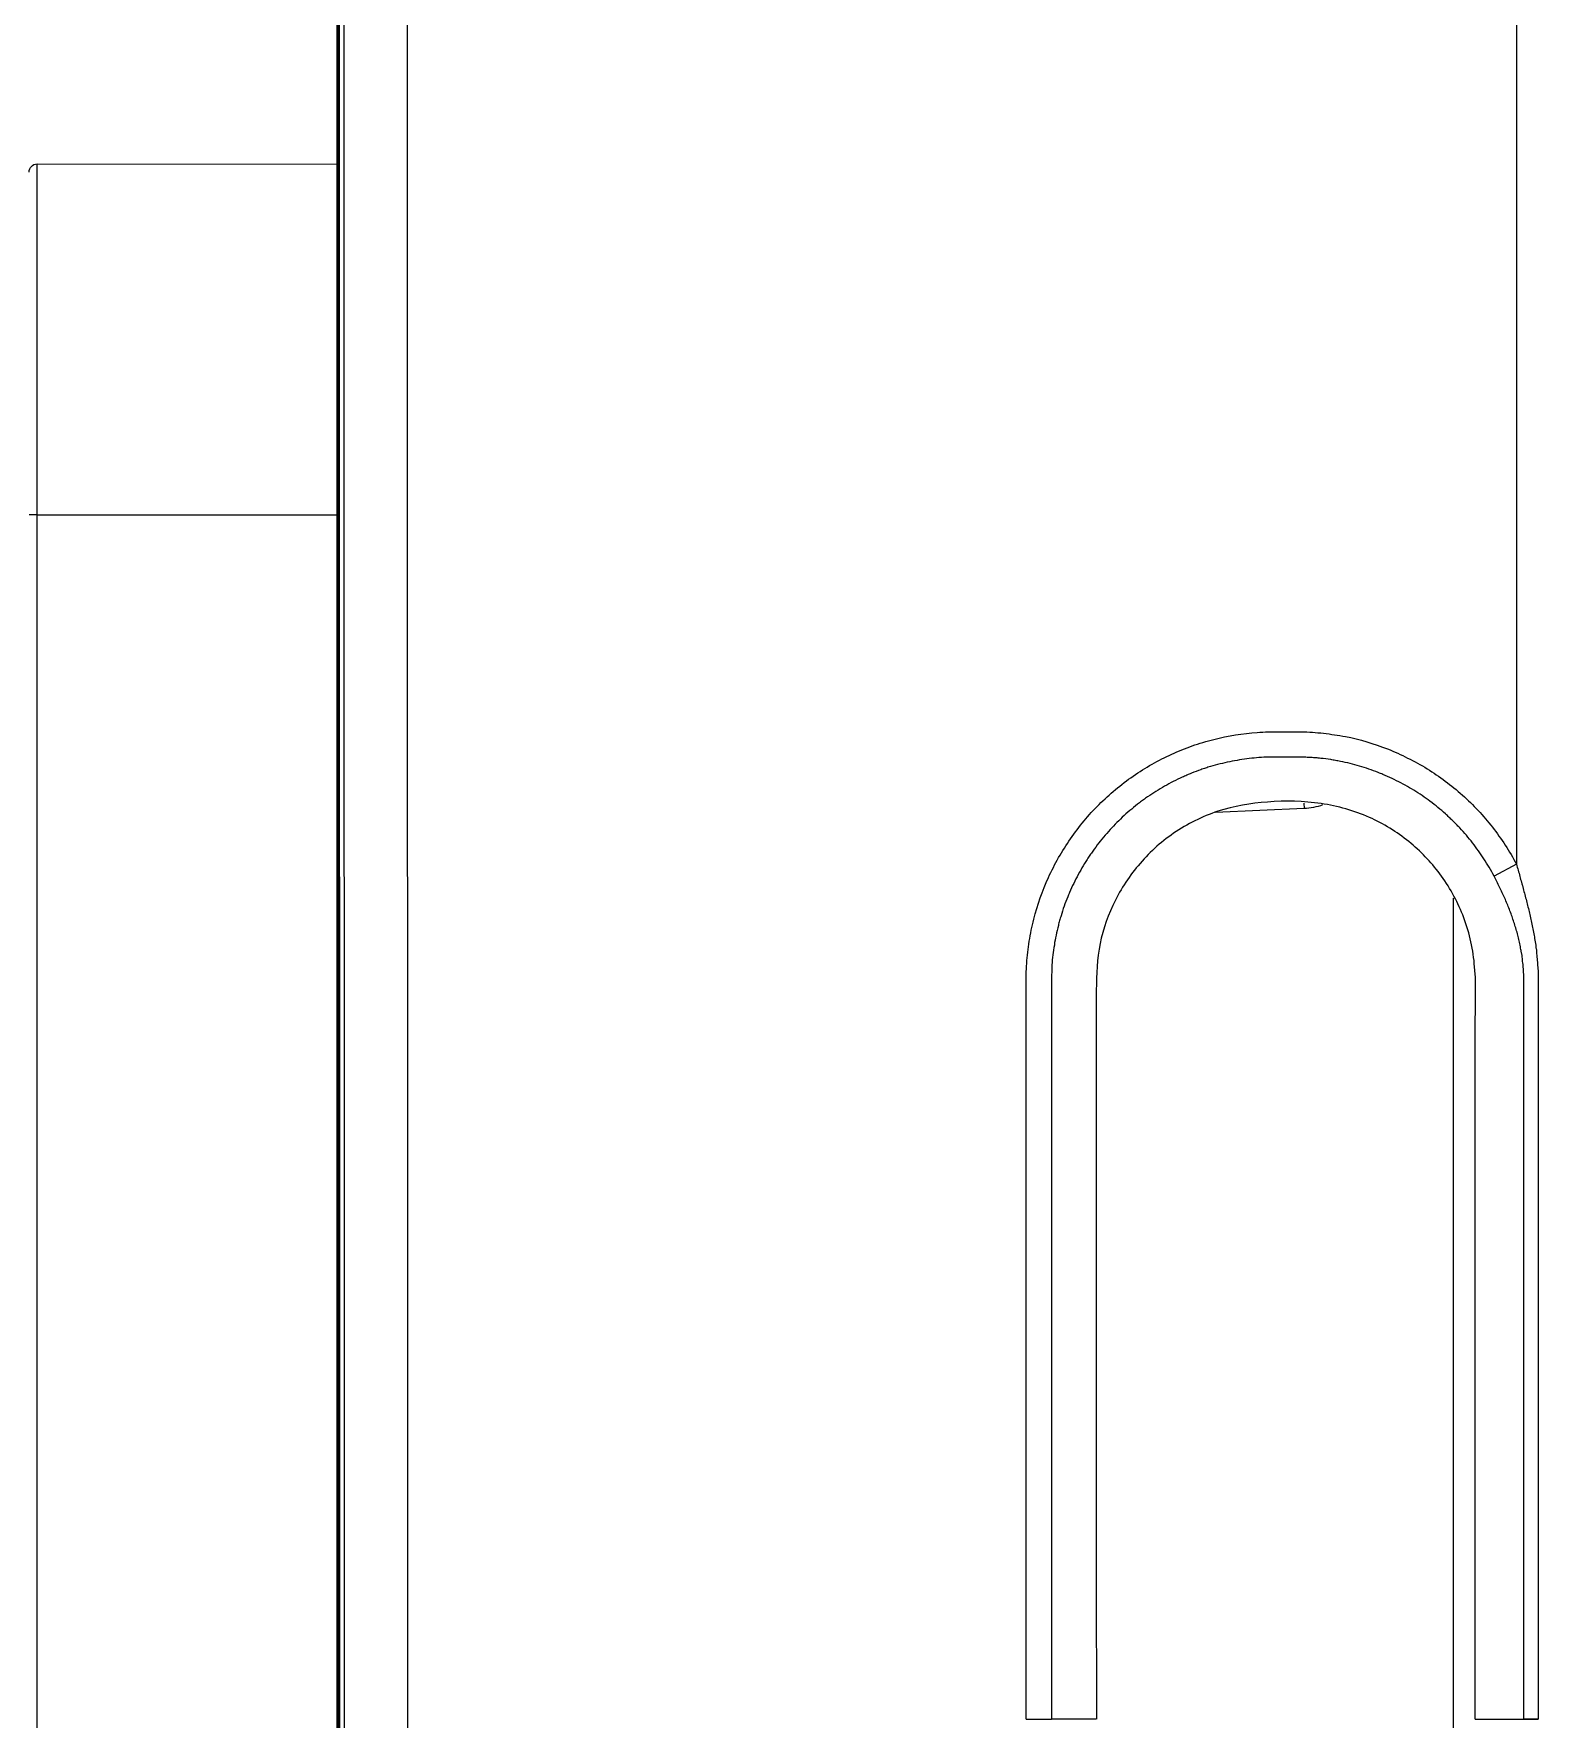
# Model space of a CAD drawing. Header units: millimetres. Extents: x -159872 to 386485, y -250577 to 158966.
# Drawn here: x 370471.3 to 370565.6, y 3096.6 to 3202.2 of the extents above; entities that cross this region are included whole.
import ezdxf

# ---------------------------------------------------------------- set-up
doc = ezdxf.new("R2010")
doc.units = ezdxf.units.MM
doc.layers.add('LDS-equipment-kitchen equipment', color=3, linetype='Continuous', lineweight=13)

# ---------------------------------------------------------------- blocks, each defined once
blk = doc.blocks.new('Group-335')
at = {"layer": 'LDS-equipment-kitchen equipment', "lineweight": 5}
for p, q in [((309816.81, 39406.4), (309816.78, 39701.73)), ((309816.81, 39406.4), (309816.78, 39701.73)), ((309816.78, 39701.7), (309816.81, 39406.43)), ((309816.78, 39701.7), (309816.81, 39406.43)), ((309816.83, 39701.65), (309816.85, 39406.48)), ((309816.83, 39701.65), (309816.85, 39406.48)), ((309816.91, 39701.59), (309816.94, 39406.54)), ((309816.91, 39701.59), (309816.94, 39406.54)), ((309817.21, 39701.34), (309817.23, 39406.79)), ((309817.21, 39701.34), (309817.23, 39406.79)), ((309821.23, 39406.79), (309821.2, 39701.34)), ((309821.23, 39406.79), (309821.2, 39701.34)), ((309890.72, 39693.58), (309890.72, 39607.67)), ((309890.72, 39693.58), (309890.72, 39607.67)), ((309797.97, 39651.56), (309816.78, 39651.57)), ((309797.97, 39651.56), (309816.78, 39651.57)), ((309797.97, 39629.57), (309797.97, 39651.56)), ((309797.97, 39629.57), (309797.97, 39651.56)), ((309797.97, 39629.57), (309797.47, 39629.57)), ((309797.97, 39629.57), (309797.47, 39629.57)), ((309797.97, 39629.57), (309816.79, 39629.57)), ((309797.97, 39629.57), (309816.79, 39629.57)), ((309797.99, 39478.56), (309797.97, 39629.56)), ((309797.99, 39478.56), (309797.97, 39629.56)), ((309877.42, 39611.17), (309871.86, 39610.92)), ((309877.42, 39611.17), (309871.86, 39610.92)), ((309877.4, 39611.51), (309877.42, 39611.17)), ((309877.4, 39611.51), (309877.42, 39611.17)), ((309890.72, 39607.67), (309889.32, 39606.93)), ((309890.72, 39607.67), (309889.32, 39606.93)), ((309886.78, 39502.54), (309886.77, 39605.54)), ((309886.78, 39502.54), (309886.77, 39605.54)), ((309859.99, 39554.07), (309861.57, 39554.07)), ((309859.99, 39554.07), (309859.99, 39554.07)), ((309859.99, 39554.07), (309861.57, 39554.07)), ((309859.99, 39554.07), (309859.99, 39554.07)), ((309861.57, 39554.07), (309861.57, 39554.07)), ((309864.37, 39554.07), (309861.57, 39554.07)), ((309861.57, 39554.07), (309861.57, 39554.07)), ((309864.37, 39554.07), (309861.57, 39554.07)), ((309864.38, 39554.07), (309864.37, 39554.07)), ((309864.38, 39554.07), (309864.37, 39554.07)), ((309888.14, 39554.07), (309888.15, 39554.07)), ((309888.14, 39554.07), (309888.15, 39554.07)), ((309888.15, 39554.07), (309891.19, 39554.07)), ((309888.15, 39554.07), (309891.19, 39554.07)), ((309892.09, 39554.07), (309891.19, 39554.07)), ((309891.19, 39554.07), (309891.19, 39554.07)), ((309891.19, 39554.07), (309892.09, 39554.07)), ((309891.19, 39554.07), (309891.19, 39554.07)), ((309892.09, 39554.07), (309891.19, 39554.07)), ((309891.19, 39554.07), (309891.19, 39554.07)), ((309891.19, 39554.07), (309892.09, 39554.07)), ((309891.19, 39554.07), (309891.19, 39554.07)), ((309892.09, 39554.07), (309892.09, 39554.07)), ((309892.09, 39554.07), (309892.09, 39554.07)), ((309892.09, 39554.07), (309892.09, 39554.07)), ((309892.09, 39554.07), (309892.09, 39554.07))]:
    blk.add_line(p, q, dxfattribs=at)
at = {"layer": 'LDS-equipment-kitchen equipment', "lineweight": 5, "transparency": 33554687}
for points in [[(309797.47, 39651.06), (309797.47, 39651.34), (309797.69, 39651.57), (309797.97, 39651.57)], [(309797.47, 39651.06), (309797.47, 39651.34), (309797.69, 39651.57), (309797.97, 39651.57)], [(309870.4, 39615.09), (309870.84, 39615.25), (309871.29, 39615.39), (309871.75, 39615.5)], [(309870.4, 39615.09), (309870.84, 39615.25), (309871.29, 39615.39), (309871.75, 39615.5)], [(309871.75, 39615.5), (309872.65, 39615.73), (309873.56, 39615.87), (309874.47, 39615.94)], [(309871.75, 39615.5), (309872.65, 39615.73), (309873.56, 39615.87), (309874.47, 39615.94)], [(309874.47, 39615.94), (309874.7, 39615.95), (309874.93, 39615.96), (309875.16, 39615.97)], [(309874.47, 39615.94), (309874.7, 39615.95), (309874.93, 39615.96), (309875.16, 39615.97)], [(309875.16, 39615.97), (309875.39, 39615.98), (309875.62, 39615.98), (309875.85, 39615.98)], [(309875.16, 39615.97), (309875.39, 39615.98), (309875.62, 39615.98), (309875.85, 39615.98)], [(309875.85, 39615.98), (309875.85, 39615.98), (309876.54, 39615.98), (309876.54, 39615.98)], [(309875.85, 39615.98), (309875.85, 39615.98), (309876.54, 39615.98), (309876.54, 39615.98)], [(309876.54, 39615.98), (309876.78, 39615.98), (309877, 39615.98), (309877.24, 39615.98)], [(309876.54, 39615.98), (309876.78, 39615.98), (309877, 39615.98), (309877.24, 39615.98)], [(309877.24, 39615.98), (309877.7, 39615.96), (309878.16, 39615.94), (309878.62, 39615.88)], [(309877.24, 39615.98), (309877.7, 39615.96), (309878.16, 39615.94), (309878.62, 39615.88)], [(309878.62, 39615.88), (309879.09, 39615.83), (309879.54, 39615.76), (309880, 39615.68)], [(309878.62, 39615.88), (309879.09, 39615.83), (309879.54, 39615.76), (309880, 39615.68)], [(309880, 39615.68), (309880.9, 39615.5), (309881.78, 39615.23), (309882.64, 39614.9)], [(309880, 39615.68), (309880.9, 39615.5), (309881.78, 39615.23), (309882.64, 39614.9)], [(309866.69, 39613.2), (309867.46, 39613.73), (309868.27, 39614.19), (309869.11, 39614.57)], [(309866.69, 39613.2), (309867.46, 39613.73), (309868.27, 39614.19), (309869.11, 39614.57)], [(309869.11, 39614.57), (309869.53, 39614.76), (309869.96, 39614.94), (309870.4, 39615.09)], [(309869.11, 39614.57), (309869.53, 39614.76), (309869.96, 39614.94), (309870.4, 39615.09)], [(309873.96, 39614.3), (309873.77, 39614.27), (309873.56, 39614.25), (309873.36, 39614.21)], [(309873.96, 39614.3), (309873.77, 39614.27), (309873.56, 39614.25), (309873.36, 39614.21)], [(309874.58, 39614.36), (309874.38, 39614.34), (309874.18, 39614.32), (309873.96, 39614.3)], [(309874.58, 39614.36), (309874.38, 39614.34), (309874.18, 39614.32), (309873.96, 39614.3)], [(309875.21, 39614.39), (309874.99, 39614.38), (309874.79, 39614.37), (309874.58, 39614.36)], [(309875.21, 39614.39), (309874.99, 39614.38), (309874.79, 39614.37), (309874.58, 39614.36)], [(309875.23, 39614.39), (309875.23, 39614.39), (309875.21, 39614.39), (309875.21, 39614.39)], [(309875.23, 39614.39), (309875.23, 39614.39), (309875.21, 39614.39), (309875.21, 39614.39)], [(309875.25, 39614.39), (309875.25, 39614.39), (309875.23, 39614.39), (309875.23, 39614.39)], [(309875.25, 39614.39), (309875.25, 39614.39), (309875.23, 39614.39), (309875.23, 39614.39)], [(309875.28, 39614.39), (309875.28, 39614.39), (309875.25, 39614.39), (309875.25, 39614.39)], [(309875.28, 39614.39), (309875.28, 39614.39), (309875.25, 39614.39), (309875.25, 39614.39)], [(309875.36, 39614.39), (309875.33, 39614.39), (309875.31, 39614.39), (309875.28, 39614.39)], [(309875.36, 39614.39), (309875.33, 39614.39), (309875.31, 39614.39), (309875.28, 39614.39)], [(309875.52, 39614.39), (309875.52, 39614.39), (309875.36, 39614.39), (309875.36, 39614.39)], [(309875.52, 39614.39), (309875.52, 39614.39), (309875.36, 39614.39), (309875.36, 39614.39)], [(309875.56, 39614.39), (309875.56, 39614.39), (309875.52, 39614.39), (309875.52, 39614.39)], [(309875.56, 39614.39), (309875.56, 39614.39), (309875.52, 39614.39), (309875.52, 39614.39)], [(309875.58, 39614.39), (309875.58, 39614.39), (309875.56, 39614.39), (309875.56, 39614.39)], [(309875.58, 39614.39), (309875.58, 39614.39), (309875.56, 39614.39), (309875.56, 39614.39)], [(309875.59, 39614.39), (309875.59, 39614.39), (309875.58, 39614.39), (309875.58, 39614.39)], [(309875.59, 39614.39), (309875.59, 39614.39), (309875.58, 39614.39), (309875.58, 39614.39)], [(309875.68, 39614.39), (309875.68, 39614.39), (309875.59, 39614.39), (309875.59, 39614.39)], [(309875.68, 39614.39), (309875.68, 39614.39), (309875.59, 39614.39), (309875.59, 39614.39)], [(309875.86, 39614.39), (309875.86, 39614.39), (309875.68, 39614.39), (309875.68, 39614.39)], [(309875.86, 39614.39), (309875.86, 39614.39), (309875.68, 39614.39), (309875.68, 39614.39)], [(309876.55, 39614.39), (309876.55, 39614.39), (309875.86, 39614.39), (309875.86, 39614.39)], [(309876.55, 39614.39), (309876.55, 39614.39), (309875.86, 39614.39), (309875.86, 39614.39)], [(309876.9, 39614.39), (309876.9, 39614.39), (309876.55, 39614.39), (309876.55, 39614.39)], [(309876.9, 39614.39), (309876.9, 39614.39), (309876.55, 39614.39), (309876.55, 39614.39)], [(309876.91, 39614.39), (309876.91, 39614.39), (309876.9, 39614.39), (309876.9, 39614.39)], [(309876.91, 39614.39), (309876.91, 39614.39), (309876.9, 39614.39), (309876.9, 39614.39)], [(309876.92, 39614.39), (309876.92, 39614.39), (309876.91, 39614.39), (309876.91, 39614.39)], [(309876.92, 39614.39), (309876.92, 39614.39), (309876.91, 39614.39), (309876.91, 39614.39)], [(309876.98, 39614.39), (309876.98, 39614.39), (309876.93, 39614.39), (309876.93, 39614.39)], [(309876.98, 39614.39), (309876.98, 39614.39), (309876.93, 39614.39), (309876.93, 39614.39)], [(309877.05, 39614.39), (309877.05, 39614.39), (309876.98, 39614.39), (309876.98, 39614.39)], [(309877.05, 39614.39), (309877.05, 39614.39), (309876.98, 39614.39), (309876.98, 39614.39)], [(309877.21, 39614.39), (309877.16, 39614.39), (309877.1, 39614.39), (309877.05, 39614.39)], [(309877.21, 39614.39), (309877.16, 39614.39), (309877.1, 39614.39), (309877.05, 39614.39)], [(309877.25, 39614.39), (309877.25, 39614.39), (309877.21, 39614.39), (309877.21, 39614.39)], [(309877.25, 39614.39), (309877.25, 39614.39), (309877.21, 39614.39), (309877.21, 39614.39)], [(309877.27, 39614.39), (309877.27, 39614.39), (309877.25, 39614.39), (309877.25, 39614.39)], [(309877.27, 39614.39), (309877.27, 39614.39), (309877.25, 39614.39), (309877.25, 39614.39)], [(309877.28, 39614.39), (309877.28, 39614.39), (309877.27, 39614.39), (309877.27, 39614.39)], [(309877.28, 39614.39), (309877.28, 39614.39), (309877.27, 39614.39), (309877.27, 39614.39)], [(309877.29, 39614.39), (309877.29, 39614.39), (309877.28, 39614.39), (309877.28, 39614.39)], [(309877.29, 39614.39), (309877.29, 39614.39), (309877.28, 39614.39), (309877.28, 39614.39)], [(309877.83, 39614.36), (309877.73, 39614.37), (309877.63, 39614.37), (309877.52, 39614.38)], [(309877.83, 39614.36), (309877.73, 39614.37), (309877.63, 39614.37), (309877.52, 39614.38)], [(309877.99, 39614.35), (309877.93, 39614.36), (309877.89, 39614.36), (309877.83, 39614.36)], [(309877.99, 39614.35), (309877.93, 39614.36), (309877.89, 39614.36), (309877.83, 39614.36)], [(309878.14, 39614.34), (309878.09, 39614.35), (309878.04, 39614.35), (309877.99, 39614.35)], [(309878.14, 39614.34), (309878.09, 39614.35), (309878.04, 39614.35), (309877.99, 39614.35)], [(309878.46, 39614.31), (309878.36, 39614.32), (309878.24, 39614.33), (309878.14, 39614.34)], [(309878.46, 39614.31), (309878.36, 39614.32), (309878.24, 39614.33), (309878.14, 39614.34)], [(309879.08, 39614.23), (309878.87, 39614.26), (309878.66, 39614.29), (309878.46, 39614.31)], [(309879.08, 39614.23), (309878.87, 39614.26), (309878.66, 39614.29), (309878.46, 39614.31)], [(309882.64, 39614.9), (309883.07, 39614.73), (309883.5, 39614.54), (309883.9, 39614.33)], [(309882.64, 39614.9), (309883.07, 39614.73), (309883.5, 39614.54), (309883.9, 39614.33)], [(309883.9, 39614.33), (309884.32, 39614.12), (309884.73, 39613.9), (309885.12, 39613.66)], [(309883.9, 39614.33), (309884.32, 39614.12), (309884.73, 39613.9), (309885.12, 39613.66)], [(309870.06, 39613.25), (309869.96, 39613.22), (309869.86, 39613.17), (309869.77, 39613.13)], [(309870.06, 39613.25), (309869.96, 39613.22), (309869.86, 39613.17), (309869.77, 39613.13)], [(309870.2, 39613.32), (309870.15, 39613.3), (309870.11, 39613.28), (309870.06, 39613.25)], [(309870.2, 39613.32), (309870.15, 39613.3), (309870.11, 39613.28), (309870.06, 39613.25)], [(309870.35, 39613.38), (309870.29, 39613.36), (309870.25, 39613.34), (309870.2, 39613.32)], [(309870.35, 39613.38), (309870.29, 39613.36), (309870.25, 39613.34), (309870.2, 39613.32)], [(309870.93, 39613.6), (309870.73, 39613.53), (309870.54, 39613.46), (309870.35, 39613.38)], [(309870.93, 39613.6), (309870.73, 39613.53), (309870.54, 39613.46), (309870.35, 39613.38)], [(309871.23, 39613.7), (309871.13, 39613.67), (309871.03, 39613.63), (309870.93, 39613.6)], [(309871.23, 39613.7), (309871.13, 39613.67), (309871.03, 39613.63), (309870.93, 39613.6)], [(309871.38, 39613.75), (309871.33, 39613.73), (309871.28, 39613.71), (309871.23, 39613.7)], [(309871.38, 39613.75), (309871.33, 39613.73), (309871.28, 39613.71), (309871.23, 39613.7)], [(309871.53, 39613.79), (309871.48, 39613.78), (309871.43, 39613.76), (309871.38, 39613.75)], [(309871.53, 39613.79), (309871.48, 39613.78), (309871.43, 39613.76), (309871.38, 39613.75)], [(309872.14, 39613.96), (309871.93, 39613.91), (309871.74, 39613.85), (309871.53, 39613.79)], [(309872.14, 39613.96), (309871.93, 39613.91), (309871.74, 39613.85), (309871.53, 39613.79)], [(309872.75, 39614.1), (309872.54, 39614.06), (309872.34, 39614.01), (309872.14, 39613.96)], [(309872.75, 39614.1), (309872.54, 39614.06), (309872.34, 39614.01), (309872.14, 39613.96)], [(309873.36, 39614.21), (309873.15, 39614.18), (309872.94, 39614.14), (309872.75, 39614.1)], [(309873.36, 39614.21), (309873.15, 39614.18), (309872.94, 39614.14), (309872.75, 39614.1)], [(309879.38, 39614.18), (309879.27, 39614.19), (309879.18, 39614.21), (309879.08, 39614.23)], [(309879.38, 39614.18), (309879.27, 39614.19), (309879.18, 39614.21), (309879.08, 39614.23)], [(309879.69, 39614.12), (309879.58, 39614.14), (309879.48, 39614.16), (309879.38, 39614.18)], [(309879.69, 39614.12), (309879.58, 39614.14), (309879.48, 39614.16), (309879.38, 39614.18)], [(309880.88, 39613.82), (309880.49, 39613.94), (309880.09, 39614.04), (309879.69, 39614.12)], [(309880.88, 39613.82), (309880.49, 39613.94), (309880.09, 39614.04), (309879.69, 39614.12)], [(309881.47, 39613.64), (309881.28, 39613.7), (309881.08, 39613.76), (309880.88, 39613.82)], [(309881.47, 39613.64), (309881.28, 39613.7), (309881.08, 39613.76), (309880.88, 39613.82)], [(309882.05, 39613.42), (309881.87, 39613.5), (309881.67, 39613.57), (309881.47, 39613.64)], [(309882.05, 39613.42), (309881.87, 39613.5), (309881.67, 39613.57), (309881.47, 39613.64)], [(309882.34, 39613.3), (309882.25, 39613.34), (309882.16, 39613.38), (309882.05, 39613.42)], [(309882.34, 39613.3), (309882.25, 39613.34), (309882.16, 39613.38), (309882.05, 39613.42)], [(309882.49, 39613.24), (309882.49, 39613.24), (309882.34, 39613.3), (309882.34, 39613.3)], [(309882.49, 39613.24), (309882.49, 39613.24), (309882.34, 39613.3), (309882.34, 39613.3)], [(309882.63, 39613.18), (309882.63, 39613.18), (309882.49, 39613.24), (309882.49, 39613.24)], [(309882.63, 39613.18), (309882.63, 39613.18), (309882.49, 39613.24), (309882.49, 39613.24)], [(309885.12, 39613.66), (309885.9, 39613.17), (309886.64, 39612.63), (309887.33, 39612.01)], [(309885.12, 39613.66), (309885.9, 39613.17), (309886.64, 39612.63), (309887.33, 39612.01)], [(309864.55, 39611.41), (309864.88, 39611.74), (309865.22, 39612.05), (309865.58, 39612.35)], [(309864.55, 39611.41), (309864.88, 39611.74), (309865.22, 39612.05), (309865.58, 39612.35)], [(309865.58, 39612.35), (309865.93, 39612.65), (309866.31, 39612.93), (309866.69, 39613.2)], [(309865.58, 39612.35), (309865.93, 39612.65), (309866.31, 39612.93), (309866.69, 39613.2)], [(309868.12, 39612.24), (309867.94, 39612.13), (309867.77, 39612.02), (309867.6, 39611.9)], [(309868.12, 39612.24), (309867.94, 39612.13), (309867.77, 39612.02), (309867.6, 39611.9)], [(309868.66, 39612.56), (309868.48, 39612.46), (309868.3, 39612.35), (309868.12, 39612.24)], [(309868.66, 39612.56), (309868.48, 39612.46), (309868.3, 39612.35), (309868.12, 39612.24)], [(309869.77, 39613.13), (309869.39, 39612.96), (309869.02, 39612.77), (309868.66, 39612.56)], [(309869.77, 39613.13), (309869.39, 39612.96), (309869.02, 39612.77), (309868.66, 39612.56)], [(309883.2, 39612.91), (309883.02, 39613), (309882.82, 39613.09), (309882.63, 39613.18)], [(309883.2, 39612.91), (309883.02, 39613), (309882.82, 39613.09), (309882.63, 39613.18)], [(309884.28, 39612.31), (309883.93, 39612.53), (309883.57, 39612.73), (309883.2, 39612.91)], [(309884.28, 39612.31), (309883.93, 39612.53), (309883.57, 39612.73), (309883.2, 39612.91)], [(309885.3, 39611.62), (309884.98, 39611.86), (309884.64, 39612.09), (309884.28, 39612.31)], [(309885.3, 39611.62), (309884.98, 39611.86), (309884.64, 39612.09), (309884.28, 39612.31)], [(309862.76, 39609.27), (309863.3, 39610.04), (309863.89, 39610.76), (309864.55, 39611.41)], [(309862.76, 39609.27), (309863.3, 39610.04), (309863.89, 39610.76), (309864.55, 39611.41)], [(309866.6, 39611.13), (309866.27, 39610.87), (309865.97, 39610.58), (309865.67, 39610.29)], [(309866.6, 39611.13), (309866.27, 39610.87), (309865.97, 39610.58), (309865.67, 39610.29)], [(309867.09, 39611.53), (309866.92, 39611.4), (309866.76, 39611.26), (309866.6, 39611.13)], [(309867.09, 39611.53), (309866.92, 39611.4), (309866.76, 39611.26), (309866.6, 39611.13)], [(309867.21, 39611.62), (309867.17, 39611.59), (309867.13, 39611.56), (309867.09, 39611.53)], [(309867.21, 39611.62), (309867.17, 39611.59), (309867.13, 39611.56), (309867.09, 39611.53)], [(309867.34, 39611.71), (309867.3, 39611.68), (309867.25, 39611.65), (309867.21, 39611.62)], [(309867.34, 39611.71), (309867.3, 39611.68), (309867.25, 39611.65), (309867.21, 39611.62)], [(309867.6, 39611.9), (309867.51, 39611.84), (309867.43, 39611.78), (309867.34, 39611.71)], [(309867.6, 39611.9), (309867.51, 39611.84), (309867.43, 39611.78), (309867.34, 39611.71)], [(309875.12, 39611.57), (309874.06, 39611.49), (309873.01, 39611.33), (309872, 39610.99)], [(309875.12, 39611.57), (309874.06, 39611.49), (309873.01, 39611.33), (309872, 39610.99)], [(309878.48, 39611.47), (309877.36, 39611.64), (309876.24, 39611.66), (309875.12, 39611.57)], [(309878.48, 39611.47), (309877.36, 39611.64), (309876.24, 39611.66), (309875.12, 39611.57)], [(309878.57, 39611.39), (309878.2, 39611.26), (309877.81, 39611.18), (309877.42, 39611.17)], [(309878.57, 39611.39), (309878.2, 39611.26), (309877.81, 39611.18), (309877.42, 39611.17)], [(309881.5, 39610.61), (309880.54, 39611.03), (309879.52, 39611.32), (309878.48, 39611.47)], [(309881.5, 39610.61), (309880.54, 39611.03), (309879.52, 39611.32), (309878.48, 39611.47)], [(309885.8, 39611.23), (309885.64, 39611.36), (309885.47, 39611.49), (309885.3, 39611.62)], [(309885.8, 39611.23), (309885.64, 39611.36), (309885.47, 39611.49), (309885.3, 39611.62)], [(309886.27, 39610.83), (309886.12, 39610.97), (309885.96, 39611.1), (309885.8, 39611.23)], [(309886.27, 39610.83), (309886.12, 39610.97), (309885.96, 39611.1), (309885.8, 39611.23)], [(309887.33, 39612.01), (309887.68, 39611.7), (309888, 39611.38), (309888.32, 39611.04)], [(309887.33, 39612.01), (309887.68, 39611.7), (309888, 39611.38), (309888.32, 39611.04)], [(309865.67, 39610.29), (309865.38, 39610), (309865.1, 39609.69), (309864.84, 39609.37)], [(309865.67, 39610.29), (309865.38, 39610), (309865.1, 39609.69), (309864.84, 39609.37)], [(309872, 39610.99), (309871.01, 39610.67), (309870.08, 39610.2), (309869.23, 39609.61)], [(309872, 39610.99), (309871.01, 39610.67), (309870.08, 39610.2), (309869.23, 39609.61)], [(309883.98, 39609.09), (309883.22, 39609.7), (309882.39, 39610.21), (309881.5, 39610.61)], [(309883.98, 39609.09), (309883.22, 39609.7), (309882.39, 39610.21), (309881.5, 39610.61)], [(309886.39, 39610.72), (309886.35, 39610.75), (309886.31, 39610.79), (309886.27, 39610.83)], [(309886.39, 39610.72), (309886.35, 39610.75), (309886.31, 39610.79), (309886.27, 39610.83)], [(309886.5, 39610.61), (309886.46, 39610.65), (309886.43, 39610.68), (309886.39, 39610.72)], [(309886.5, 39610.61), (309886.46, 39610.65), (309886.43, 39610.68), (309886.39, 39610.72)], [(309886.73, 39610.4), (309886.65, 39610.47), (309886.58, 39610.54), (309886.5, 39610.61)], [(309886.73, 39610.4), (309886.65, 39610.47), (309886.58, 39610.54), (309886.5, 39610.61)], [(309886.95, 39610.18), (309886.88, 39610.25), (309886.8, 39610.32), (309886.73, 39610.4)], [(309886.95, 39610.18), (309886.88, 39610.25), (309886.8, 39610.32), (309886.73, 39610.4)], [(309887.17, 39609.95), (309887.09, 39610.03), (309887.02, 39610.11), (309886.95, 39610.18)], [(309887.17, 39609.95), (309887.09, 39610.03), (309887.02, 39610.11), (309886.95, 39610.18)], [(309888.32, 39611.04), (309888.64, 39610.7), (309888.93, 39610.35), (309889.21, 39609.99)], [(309888.32, 39611.04), (309888.64, 39610.7), (309888.93, 39610.35), (309889.21, 39609.99)], [(309862.02, 39608.09), (309862.25, 39608.49), (309862.5, 39608.89), (309862.76, 39609.27)], [(309862.02, 39608.09), (309862.25, 39608.49), (309862.5, 39608.89), (309862.76, 39609.27)], [(309864.84, 39609.37), (309864.7, 39609.21), (309864.56, 39609.05), (309864.44, 39608.88)], [(309864.84, 39609.37), (309864.7, 39609.21), (309864.56, 39609.05), (309864.44, 39608.88)], [(309869.23, 39609.61), (309868.39, 39609.04), (309867.64, 39608.35), (309867, 39607.58)], [(309869.23, 39609.61), (309868.39, 39609.04), (309867.64, 39608.35), (309867, 39607.58)], [(309885.91, 39607.08), (309885.35, 39607.83), (309884.7, 39608.5), (309883.98, 39609.09)], [(309885.91, 39607.08), (309885.35, 39607.83), (309884.7, 39608.5), (309883.98, 39609.09)], [(309887.97, 39609.01), (309887.72, 39609.34), (309887.45, 39609.65), (309887.17, 39609.95)], [(309887.97, 39609.01), (309887.72, 39609.34), (309887.45, 39609.65), (309887.17, 39609.95)], [(309888.68, 39608.01), (309888.46, 39608.35), (309888.22, 39608.69), (309887.97, 39609.01)], [(309888.68, 39608.01), (309888.46, 39608.35), (309888.22, 39608.69), (309887.97, 39609.01)], [(309889.21, 39609.99), (309889.78, 39609.27), (309890.29, 39608.49), (309890.72, 39607.67)], [(309889.21, 39609.99), (309889.78, 39609.27), (309890.29, 39608.49), (309890.72, 39607.67)], [(309861.38, 39606.85), (309861.58, 39607.27), (309861.79, 39607.68), (309862.02, 39608.09)], [(309861.38, 39606.85), (309861.58, 39607.27), (309861.79, 39607.68), (309862.02, 39608.09)], [(309863.89, 39608.11), (309863.83, 39608.02), (309863.78, 39607.93), (309863.72, 39607.85)], [(309863.89, 39608.11), (309863.83, 39608.02), (309863.78, 39607.93), (309863.72, 39607.85)], [(309863.98, 39608.24), (309863.95, 39608.19), (309863.93, 39608.15), (309863.89, 39608.11)], [(309863.98, 39608.24), (309863.95, 39608.19), (309863.93, 39608.15), (309863.89, 39608.11)], [(309864.07, 39608.37), (309864.04, 39608.33), (309864.01, 39608.28), (309863.98, 39608.24)], [(309864.07, 39608.37), (309864.04, 39608.33), (309864.01, 39608.28), (309863.98, 39608.24)], [(309864.44, 39608.88), (309864.32, 39608.71), (309864.19, 39608.54), (309864.07, 39608.37)], [(309864.44, 39608.88), (309864.32, 39608.71), (309864.19, 39608.54), (309864.07, 39608.37)], [(309889.01, 39607.48), (309888.91, 39607.66), (309888.8, 39607.83), (309888.68, 39608.01)], [(309889.01, 39607.48), (309888.91, 39607.66), (309888.8, 39607.83), (309888.68, 39608.01)], [(309863.4, 39607.31), (309863.19, 39606.94), (309863, 39606.57), (309862.83, 39606.19)], [(309863.4, 39607.31), (309863.19, 39606.94), (309863, 39606.57), (309862.83, 39606.19)], [(309863.72, 39607.85), (309863.61, 39607.67), (309863.51, 39607.49), (309863.4, 39607.31)], [(309863.72, 39607.85), (309863.61, 39607.67), (309863.51, 39607.49), (309863.4, 39607.31)], [(309867, 39607.58), (309866.36, 39606.83), (309865.84, 39605.99), (309865.42, 39605.09)], [(309867, 39607.58), (309866.36, 39606.83), (309865.84, 39605.99), (309865.42, 39605.09)], [(309887.35, 39604.5), (309886.99, 39605.42), (309886.5, 39606.29), (309885.91, 39607.08)], [(309887.35, 39604.5), (309886.99, 39605.42), (309886.5, 39606.29), (309885.91, 39607.08)], [(309889.32, 39606.93), (309889.22, 39607.11), (309889.12, 39607.3), (309889.01, 39607.48)], [(309889.32, 39606.93), (309889.22, 39607.11), (309889.12, 39607.3), (309889.01, 39607.48)], [(309889.66, 39606.24), (309889.55, 39606.47), (309889.44, 39606.7), (309889.32, 39606.93)], [(309889.66, 39606.24), (309889.55, 39606.47), (309889.44, 39606.7), (309889.32, 39606.93)], [(309890.72, 39607.67), (309890.79, 39607.42), (309890.86, 39607.17), (309890.94, 39606.91)], [(309890.72, 39607.67), (309890.79, 39607.42), (309890.86, 39607.17), (309890.94, 39606.91)], [(309890.94, 39606.91), (309890.96, 39606.79), (309891, 39606.66), (309891.04, 39606.53)], [(309890.94, 39606.91), (309890.96, 39606.79), (309891, 39606.66), (309891.04, 39606.53)], [(309860.46, 39604.22), (309860.69, 39605.13), (309861, 39606.01), (309861.38, 39606.85)], [(309860.46, 39604.22), (309860.69, 39605.13), (309861, 39606.01), (309861.38, 39606.85)], [(309862.7, 39605.91), (309862.68, 39605.86), (309862.66, 39605.81), (309862.64, 39605.76)], [(309862.7, 39605.91), (309862.68, 39605.86), (309862.66, 39605.81), (309862.64, 39605.76)], [(309862.83, 39606.19), (309862.83, 39606.19), (309862.7, 39605.91), (309862.7, 39605.91)], [(309862.83, 39606.19), (309862.83, 39606.19), (309862.7, 39605.91), (309862.7, 39605.91)], [(309889.83, 39605.89), (309889.78, 39606.01), (309889.72, 39606.13), (309889.66, 39606.24)], [(309889.83, 39605.89), (309889.78, 39606.01), (309889.72, 39606.13), (309889.66, 39606.24)], [(309889.91, 39605.72), (309889.89, 39605.78), (309889.86, 39605.83), (309889.83, 39605.89)], [(309889.91, 39605.72), (309889.89, 39605.78), (309889.86, 39605.83), (309889.83, 39605.89)], [(309891.04, 39606.53), (309891.06, 39606.47), (309891.08, 39606.4), (309891.09, 39606.34)], [(309891.04, 39606.53), (309891.06, 39606.47), (309891.08, 39606.4), (309891.09, 39606.34)], [(309891.09, 39606.34), (309891.09, 39606.34), (309891.14, 39606.15), (309891.14, 39606.15)], [(309891.09, 39606.34), (309891.09, 39606.34), (309891.14, 39606.15), (309891.14, 39606.15)], [(309891.14, 39606.15), (309891.18, 39606.02), (309891.21, 39605.9), (309891.24, 39605.77)], [(309891.14, 39606.15), (309891.18, 39606.02), (309891.21, 39605.9), (309891.24, 39605.77)], [(309862.36, 39605.04), (309862.3, 39604.84), (309862.22, 39604.64), (309862.17, 39604.44)], [(309862.36, 39605.04), (309862.3, 39604.84), (309862.22, 39604.64), (309862.17, 39604.44)], [(309862.59, 39605.62), (309862.5, 39605.43), (309862.44, 39605.23), (309862.36, 39605.04)], [(309862.59, 39605.62), (309862.5, 39605.43), (309862.44, 39605.23), (309862.36, 39605.04)], [(309862.64, 39605.76), (309862.63, 39605.72), (309862.61, 39605.67), (309862.59, 39605.62)], [(309862.64, 39605.76), (309862.63, 39605.72), (309862.61, 39605.67), (309862.59, 39605.62)], [(309865.42, 39605.09), (309865, 39604.22), (309864.7, 39603.29), (309864.55, 39602.34)], [(309865.42, 39605.09), (309865, 39604.22), (309864.7, 39603.29), (309864.55, 39602.34)], [(309889.99, 39605.54), (309889.96, 39605.6), (309889.93, 39605.66), (309889.91, 39605.72)], [(309889.99, 39605.54), (309889.96, 39605.6), (309889.93, 39605.66), (309889.91, 39605.72)], [(309890.13, 39605.19), (309890.08, 39605.31), (309890.04, 39605.43), (309889.99, 39605.54)], [(309890.13, 39605.19), (309890.08, 39605.31), (309890.04, 39605.43), (309889.99, 39605.54)], [(309890.28, 39604.84), (309890.23, 39604.96), (309890.19, 39605.08), (309890.13, 39605.19)], [(309890.28, 39604.84), (309890.23, 39604.96), (309890.19, 39605.08), (309890.13, 39605.19)], [(309890.53, 39604.13), (309890.46, 39604.37), (309890.37, 39604.6), (309890.28, 39604.84)], [(309890.53, 39604.13), (309890.46, 39604.37), (309890.37, 39604.6), (309890.28, 39604.84)], [(309891.24, 39605.77), (309891.27, 39605.64), (309891.31, 39605.51), (309891.35, 39605.38)], [(309891.24, 39605.77), (309891.27, 39605.64), (309891.31, 39605.51), (309891.35, 39605.38)], [(309891.35, 39605.38), (309891.41, 39605.12), (309891.48, 39604.87), (309891.53, 39604.61)], [(309891.35, 39605.38), (309891.41, 39605.12), (309891.48, 39604.87), (309891.53, 39604.61)], [(309860.18, 39602.84), (309860.25, 39603.31), (309860.35, 39603.77), (309860.46, 39604.22)], [(309860.18, 39602.84), (309860.25, 39603.31), (309860.35, 39603.77), (309860.46, 39604.22)], [(309862, 39603.83), (309861.95, 39603.63), (309861.9, 39603.43), (309861.86, 39603.22)], [(309862, 39603.83), (309861.95, 39603.63), (309861.9, 39603.43), (309861.86, 39603.22)], [(309862.02, 39603.91), (309862.01, 39603.88), (309862.01, 39603.86), (309862, 39603.83)], [(309862.02, 39603.91), (309862.01, 39603.88), (309862.01, 39603.86), (309862, 39603.83)], [(309862.04, 39603.99), (309862.04, 39603.99), (309862.02, 39603.91), (309862.02, 39603.91)], [(309862.04, 39603.99), (309862.04, 39603.99), (309862.02, 39603.91), (309862.02, 39603.91)], [(309862.08, 39604.14), (309862.06, 39604.09), (309862.06, 39604.04), (309862.04, 39603.99)], [(309862.08, 39604.14), (309862.06, 39604.09), (309862.06, 39604.04), (309862.04, 39603.99)], [(309862.17, 39604.44), (309862.14, 39604.34), (309862.1, 39604.24), (309862.08, 39604.14)], [(309862.17, 39604.44), (309862.14, 39604.34), (309862.1, 39604.24), (309862.08, 39604.14)], [(309888.08, 39601.44), (309887.98, 39602.49), (309887.74, 39603.52), (309887.35, 39604.5)], [(309888.08, 39601.44), (309887.98, 39602.49), (309887.74, 39603.52), (309887.35, 39604.5)], [(309890.76, 39603.41), (309890.68, 39603.65), (309890.61, 39603.89), (309890.53, 39604.13)], [(309890.76, 39603.41), (309890.68, 39603.65), (309890.61, 39603.89), (309890.53, 39604.13)], [(309891.53, 39604.61), (309891.6, 39604.35), (309891.66, 39604.08), (309891.71, 39603.82)], [(309891.53, 39604.61), (309891.6, 39604.35), (309891.66, 39604.08), (309891.71, 39603.82)], [(309891.71, 39603.82), (309891.74, 39603.68), (309891.76, 39603.55), (309891.79, 39603.42)], [(309891.71, 39603.82), (309891.74, 39603.68), (309891.76, 39603.55), (309891.79, 39603.42)], [(309860.02, 39601.46), (309860.05, 39601.92), (309860.1, 39602.38), (309860.18, 39602.84)], [(309860.02, 39601.46), (309860.05, 39601.92), (309860.1, 39602.38), (309860.18, 39602.84)], [(309861.86, 39603.22), (309861.81, 39603.02), (309861.77, 39602.81), (309861.75, 39602.6)], [(309861.86, 39603.22), (309861.81, 39603.02), (309861.77, 39602.81), (309861.75, 39602.6)], [(309890.84, 39603.05), (309890.82, 39603.17), (309890.79, 39603.29), (309890.76, 39603.41)], [(309890.84, 39603.05), (309890.82, 39603.17), (309890.79, 39603.29), (309890.76, 39603.41)], [(309890.94, 39602.69), (309890.91, 39602.81), (309890.88, 39602.93), (309890.84, 39603.05)], [(309890.94, 39602.69), (309890.91, 39602.81), (309890.88, 39602.93), (309890.84, 39603.05)], [(309891, 39602.32), (309890.98, 39602.44), (309890.96, 39602.57), (309890.94, 39602.69)], [(309891, 39602.32), (309890.98, 39602.44), (309890.96, 39602.57), (309890.94, 39602.69)], [(309891.79, 39603.42), (309891.82, 39603.28), (309891.84, 39603.15), (309891.86, 39603.01)], [(309891.79, 39603.42), (309891.82, 39603.28), (309891.84, 39603.15), (309891.86, 39603.01)], [(309891.86, 39603.01), (309891.88, 39602.87), (309891.91, 39602.74), (309891.93, 39602.59)], [(309891.86, 39603.01), (309891.88, 39602.87), (309891.91, 39602.74), (309891.93, 39602.59)], [(309861.66, 39601.99), (309861.63, 39601.78), (309861.61, 39601.57), (309861.6, 39601.36)], [(309861.66, 39601.99), (309861.63, 39601.78), (309861.61, 39601.57), (309861.6, 39601.36)], [(309861.75, 39602.6), (309861.71, 39602.4), (309861.69, 39602.19), (309861.66, 39601.99)], [(309861.75, 39602.6), (309861.71, 39602.4), (309861.69, 39602.19), (309861.66, 39601.99)], [(309864.55, 39602.34), (309864.39, 39601.38), (309864.38, 39600.4), (309864.38, 39599.42)], [(309864.55, 39602.34), (309864.39, 39601.38), (309864.38, 39600.4), (309864.38, 39599.42)], [(309891.02, 39602.23), (309891.01, 39602.26), (309891.01, 39602.29), (309891, 39602.32)], [(309891.02, 39602.23), (309891.01, 39602.26), (309891.01, 39602.29), (309891, 39602.32)], [(309891.03, 39602.13), (309891.03, 39602.17), (309891.02, 39602.2), (309891.02, 39602.23)], [(309891.03, 39602.13), (309891.03, 39602.17), (309891.02, 39602.2), (309891.02, 39602.23)], [(309891.07, 39601.95), (309891.07, 39601.95), (309891.03, 39602.13), (309891.03, 39602.13)], [(309891.07, 39601.95), (309891.07, 39601.95), (309891.03, 39602.13), (309891.03, 39602.13)], [(309891.11, 39601.58), (309891.1, 39601.7), (309891.09, 39601.82), (309891.07, 39601.95)], [(309891.11, 39601.58), (309891.1, 39601.7), (309891.09, 39601.82), (309891.07, 39601.95)], [(309891.93, 39602.59), (309891.93, 39602.56), (309891.94, 39602.52), (309891.94, 39602.49)], [(309891.93, 39602.59), (309891.93, 39602.56), (309891.94, 39602.52), (309891.94, 39602.49)], [(309891.94, 39602.49), (309891.94, 39602.45), (309891.95, 39602.42), (309891.96, 39602.38)], [(309891.94, 39602.49), (309891.94, 39602.45), (309891.95, 39602.42), (309891.96, 39602.38)], [(309891.96, 39602.38), (309891.97, 39602.31), (309891.97, 39602.24), (309891.97, 39602.18)], [(309891.96, 39602.38), (309891.97, 39602.31), (309891.97, 39602.24), (309891.97, 39602.18)], [(309891.97, 39602.18), (309891.99, 39602.03), (309892, 39601.89), (309892.02, 39601.75)], [(309891.97, 39602.18), (309891.99, 39602.03), (309892, 39601.89), (309892.02, 39601.75)], [(309892.02, 39601.75), (309892.03, 39601.61), (309892.05, 39601.47), (309892.05, 39601.33)], [(309892.02, 39601.75), (309892.03, 39601.61), (309892.05, 39601.47), (309892.05, 39601.33)], [(309859.98, 39600.06), (309859.98, 39600.3), (309859.98, 39600.53), (309859.99, 39600.76)], [(309859.98, 39600.06), (309859.98, 39600.3), (309859.98, 39600.53), (309859.99, 39600.76)], [(309859.99, 39600.76), (309859.99, 39600.99), (309860, 39601.22), (309860.02, 39601.46)], [(309859.99, 39600.76), (309859.99, 39600.99), (309860, 39601.22), (309860.02, 39601.46)], [(309861.57, 39600.72), (309861.57, 39600.72), (309861.57, 39600.7), (309861.57, 39600.7)], [(309861.57, 39600.72), (309861.57, 39600.72), (309861.57, 39600.7), (309861.57, 39600.7)], [(309861.57, 39600.7), (309861.57, 39600.7), (309861.57, 39600.66), (309861.57, 39600.66)], [(309861.57, 39600.7), (309861.57, 39600.7), (309861.57, 39600.66), (309861.57, 39600.66)], [(309861.57, 39600.66), (309861.57, 39600.66), (309861.57, 39600.59), (309861.57, 39600.59)], [(309861.57, 39600.66), (309861.57, 39600.66), (309861.57, 39600.59), (309861.57, 39600.59)], [(309861.57, 39600.59), (309861.57, 39600.53), (309861.57, 39600.48), (309861.57, 39600.43)], [(309861.57, 39600.59), (309861.57, 39600.53), (309861.57, 39600.48), (309861.57, 39600.43)], [(309861.6, 39601.36), (309861.59, 39601.16), (309861.58, 39600.95), (309861.58, 39600.74)], [(309861.6, 39601.36), (309861.59, 39601.16), (309861.58, 39600.95), (309861.58, 39600.74)], [(309861.58, 39600.74), (309861.58, 39600.74), (309861.58, 39600.73), (309861.58, 39600.73)], [(309861.58, 39600.74), (309861.58, 39600.74), (309861.58, 39600.73), (309861.58, 39600.73)], [(309888.14, 39597.96), (309888.15, 39599.13), (309888.21, 39600.29), (309888.08, 39601.44)], [(309888.14, 39597.96), (309888.15, 39599.13), (309888.21, 39600.29), (309888.08, 39601.44)], [(309891.15, 39601.21), (309891.14, 39601.33), (309891.13, 39601.46), (309891.11, 39601.58)], [(309891.15, 39601.21), (309891.14, 39601.33), (309891.13, 39601.46), (309891.11, 39601.58)], [(309891.17, 39600.84), (309891.16, 39600.97), (309891.16, 39601.09), (309891.15, 39601.21)], [(309891.17, 39600.84), (309891.16, 39600.97), (309891.16, 39601.09), (309891.15, 39601.21)], [(309891.18, 39600.75), (309891.18, 39600.78), (309891.17, 39600.81), (309891.17, 39600.84)], [(309891.18, 39600.75), (309891.18, 39600.78), (309891.17, 39600.81), (309891.17, 39600.84)], [(309891.18, 39600.74), (309891.18, 39600.74), (309891.18, 39600.75), (309891.18, 39600.75)], [(309891.18, 39600.74), (309891.18, 39600.74), (309891.18, 39600.75), (309891.18, 39600.75)], [(309891.18, 39600.7), (309891.18, 39600.71), (309891.18, 39600.72), (309891.18, 39600.73)], [(309891.18, 39600.7), (309891.18, 39600.71), (309891.18, 39600.72), (309891.18, 39600.73)], [(309891.18, 39600.66), (309891.18, 39600.66), (309891.18, 39600.7), (309891.18, 39600.7)], [(309891.18, 39600.66), (309891.18, 39600.66), (309891.18, 39600.7), (309891.18, 39600.7)], [(309891.18, 39600.47), (309891.18, 39600.54), (309891.18, 39600.6), (309891.18, 39600.66)], [(309891.18, 39600.47), (309891.18, 39600.54), (309891.18, 39600.6), (309891.18, 39600.66)], [(309892.05, 39601.33), (309892.06, 39601.19), (309892.07, 39601.05), (309892.08, 39600.91)], [(309892.05, 39601.33), (309892.06, 39601.19), (309892.07, 39601.05), (309892.08, 39600.91)], [(309892.08, 39600.91), (309892.08, 39600.88), (309892.08, 39600.84), (309892.08, 39600.81)], [(309892.08, 39600.91), (309892.08, 39600.88), (309892.08, 39600.84), (309892.08, 39600.81)], [(309892.08, 39600.81), (309892.08, 39600.81), (309892.08, 39600.79), (309892.08, 39600.79)], [(309892.08, 39600.81), (309892.08, 39600.81), (309892.08, 39600.79), (309892.08, 39600.79)], [(309892.08, 39600.78), (309892.08, 39600.77), (309892.08, 39600.76), (309892.08, 39600.75)], [(309892.08, 39600.78), (309892.08, 39600.77), (309892.08, 39600.76), (309892.08, 39600.75)], [(309892.08, 39600.75), (309892.08, 39600.75), (309892.08, 39600.7), (309892.08, 39600.7)], [(309892.08, 39600.75), (309892.08, 39600.75), (309892.08, 39600.7), (309892.08, 39600.7)], [(309892.08, 39600.7), (309892.08, 39600.63), (309892.09, 39600.56), (309892.09, 39600.49)], [(309892.08, 39600.7), (309892.08, 39600.63), (309892.09, 39600.56), (309892.09, 39600.49)], [(309859.98, 39598.67), (309859.98, 39598.67), (309859.98, 39600.06), (309859.98, 39600.06)], [(309859.98, 39598.67), (309859.98, 39598.67), (309859.98, 39600.06), (309859.98, 39600.06)], [(309861.57, 39600.43), (309861.57, 39600.43), (309861.57, 39600.39), (309861.57, 39600.39)], [(309861.57, 39600.43), (309861.57, 39600.43), (309861.57, 39600.39), (309861.57, 39600.39)], [(309861.57, 39600.38), (309861.57, 39600.38), (309861.57, 39600.37), (309861.57, 39600.37)], [(309861.57, 39600.38), (309861.57, 39600.38), (309861.57, 39600.37), (309861.57, 39600.37)], [(309861.57, 39600.37), (309861.57, 39600.37), (309861.57, 39600.35), (309861.57, 39600.35)], [(309861.57, 39600.37), (309861.57, 39600.37), (309861.57, 39600.35), (309861.57, 39600.35)], [(309861.57, 39600.35), (309861.57, 39600.35), (309861.57, 39600.26), (309861.57, 39600.26)], [(309861.57, 39600.35), (309861.57, 39600.35), (309861.57, 39600.26), (309861.57, 39600.26)], [(309861.57, 39600.26), (309861.57, 39600.26), (309861.57, 39600.08), (309861.57, 39600.08)], [(309861.57, 39600.26), (309861.57, 39600.26), (309861.57, 39600.08), (309861.57, 39600.08)], [(309861.57, 39600.08), (309861.57, 39600.08), (309861.57, 39599.39), (309861.57, 39599.39)], [(309861.57, 39600.08), (309861.57, 39600.08), (309861.57, 39599.39), (309861.57, 39599.39)], [(309891.18, 39600.43), (309891.18, 39600.43), (309891.18, 39600.47), (309891.18, 39600.47)], [(309891.18, 39600.43), (309891.18, 39600.43), (309891.18, 39600.47), (309891.18, 39600.47)], [(309891.18, 39600.4), (309891.18, 39600.4), (309891.18, 39600.43), (309891.18, 39600.43)], [(309891.18, 39600.4), (309891.18, 39600.4), (309891.18, 39600.43), (309891.18, 39600.43)], [(309891.18, 39600.39), (309891.18, 39600.39), (309891.18, 39600.4), (309891.18, 39600.4)], [(309891.18, 39600.39), (309891.18, 39600.39), (309891.18, 39600.4), (309891.18, 39600.4)], [(309891.18, 39600.28), (309891.18, 39600.28), (309891.18, 39600.38), (309891.18, 39600.38)], [(309891.18, 39600.28), (309891.18, 39600.28), (309891.18, 39600.38), (309891.18, 39600.38)], [(309891.18, 39600.07), (309891.18, 39600.07), (309891.18, 39600.28), (309891.18, 39600.28)], [(309891.18, 39600.07), (309891.18, 39600.07), (309891.18, 39600.28), (309891.18, 39600.28)], [(309891.18, 39599.64), (309891.18, 39599.64), (309891.18, 39600.07), (309891.18, 39600.07)], [(309891.18, 39599.64), (309891.18, 39599.64), (309891.18, 39600.07), (309891.18, 39600.07)], [(309891.18, 39597.96), (309891.18, 39597.96), (309891.18, 39599.64), (309891.18, 39599.64)], [(309891.18, 39597.96), (309891.18, 39597.96), (309891.18, 39599.64), (309891.18, 39599.64)], [(309892.09, 39600.49), (309892.09, 39600.49), (309892.09, 39600.44), (309892.09, 39600.44)], [(309892.09, 39600.49), (309892.09, 39600.49), (309892.09, 39600.44), (309892.09, 39600.44)], [(309892.09, 39600.44), (309892.09, 39600.44), (309892.09, 39600.41), (309892.09, 39600.41)], [(309892.09, 39600.44), (309892.09, 39600.44), (309892.09, 39600.41), (309892.09, 39600.41)], [(309892.09, 39600.41), (309892.09, 39600.41), (309892.09, 39600.4), (309892.09, 39600.4)], [(309892.09, 39600.41), (309892.09, 39600.41), (309892.09, 39600.4), (309892.09, 39600.4)], [(309892.09, 39600.38), (309892.09, 39600.38), (309892.09, 39600.28), (309892.09, 39600.28)], [(309892.09, 39600.38), (309892.09, 39600.38), (309892.09, 39600.28), (309892.09, 39600.28)], [(309892.09, 39600.28), (309892.09, 39600.28), (309892.09, 39600.07), (309892.09, 39600.07)], [(309892.09, 39600.28), (309892.09, 39600.28), (309892.09, 39600.07), (309892.09, 39600.07)], [(309892.09, 39600.07), (309892.09, 39600.07), (309892.09, 39599.65), (309892.09, 39599.65)], [(309892.09, 39600.07), (309892.09, 39600.07), (309892.09, 39599.65), (309892.09, 39599.65)], [(309892.09, 39599.65), (309892.09, 39599.65), (309892.09, 39597.96), (309892.09, 39597.96)], [(309892.09, 39599.65), (309892.09, 39599.65), (309892.09, 39597.96), (309892.09, 39597.96)], [(309859.99, 39554.07), (309859.99, 39554.07), (309859.98, 39598.67), (309859.98, 39598.67)], [(309859.99, 39554.07), (309859.99, 39554.07), (309859.98, 39598.67), (309859.98, 39598.67)], [(309861.57, 39599.39), (309861.57, 39599.39), (309861.57, 39598.69), (309861.57, 39598.69)], [(309861.57, 39599.39), (309861.57, 39599.39), (309861.57, 39598.69), (309861.57, 39598.69)], [(309861.57, 39598.69), (309861.57, 39583.82), (309861.57, 39568.94), (309861.58, 39554.07)], [(309861.57, 39598.69), (309861.57, 39583.82), (309861.57, 39568.94), (309861.58, 39554.07)], [(309864.38, 39599.42), (309864.37, 39598.4), (309864.38, 39597.39), (309864.38, 39596.37)], [(309864.38, 39599.42), (309864.37, 39598.4), (309864.38, 39597.39), (309864.38, 39596.37)], [(309888.14, 39594.46), (309888.13, 39595.63), (309888.12, 39596.8), (309888.14, 39597.96)], [(309888.14, 39594.46), (309888.13, 39595.63), (309888.12, 39596.8), (309888.14, 39597.96)], [(309891.18, 39594.58), (309891.18, 39594.58), (309891.18, 39597.96), (309891.18, 39597.96)], [(309891.18, 39594.58), (309891.18, 39594.58), (309891.18, 39597.96), (309891.18, 39597.96)], [(309892.09, 39597.96), (309892.09, 39597.96), (309892.09, 39594.58), (309892.09, 39594.58)], [(309892.09, 39597.96), (309892.09, 39597.96), (309892.09, 39594.58), (309892.09, 39594.58)], [(309864.38, 39596.37), (309864.38, 39596.37), (309864.38, 39592.93), (309864.38, 39592.93)], [(309864.38, 39596.37), (309864.38, 39596.37), (309864.38, 39592.93), (309864.38, 39592.93)], [(309888.14, 39591.05), (309888.14, 39592.18), (309888.14, 39593.32), (309888.14, 39594.46)], [(309888.14, 39591.05), (309888.14, 39592.18), (309888.14, 39593.32), (309888.14, 39594.46)], [(309891.18, 39581.08), (309891.18, 39581.08), (309891.18, 39594.58), (309891.18, 39594.58)], [(309891.18, 39581.08), (309891.18, 39581.08), (309891.18, 39594.58), (309891.18, 39594.58)], [(309892.09, 39594.58), (309892.09, 39594.58), (309892.09, 39581.08), (309892.09, 39581.08)], [(309892.09, 39594.58), (309892.09, 39594.58), (309892.09, 39581.08), (309892.09, 39581.08)], [(309864.38, 39592.93), (309864.38, 39591.58), (309864.38, 39590.24), (309864.38, 39588.89)], [(309864.38, 39592.93), (309864.38, 39591.58), (309864.38, 39590.24), (309864.38, 39588.89)], [(309888.14, 39586.65), (309888.14, 39588.11), (309888.13, 39589.58), (309888.14, 39591.05)], [(309888.14, 39586.65), (309888.14, 39588.11), (309888.13, 39589.58), (309888.14, 39591.05)], [(309864.38, 39588.89), (309864.38, 39588.89), (309864.38, 39583.88), (309864.38, 39583.88)], [(309864.38, 39588.89), (309864.38, 39588.89), (309864.38, 39583.88), (309864.38, 39583.88)], [(309888.14, 39582.35), (309888.14, 39582.35), (309888.14, 39586.65), (309888.14, 39586.65)], [(309888.14, 39582.35), (309888.14, 39582.35), (309888.14, 39586.65), (309888.14, 39586.65)], [(309864.38, 39583.88), (309864.38, 39583.88), (309864.38, 39577.89), (309864.38, 39577.89)], [(309864.38, 39583.88), (309864.38, 39583.88), (309864.38, 39577.89), (309864.38, 39577.89)], [(309888.14, 39577.15), (309888.14, 39577.15), (309888.14, 39582.35), (309888.14, 39582.35)], [(309888.14, 39577.15), (309888.14, 39577.15), (309888.14, 39582.35), (309888.14, 39582.35)], [(309891.19, 39554.07), (309891.19, 39554.07), (309891.18, 39581.08), (309891.18, 39581.08)], [(309891.19, 39554.07), (309891.19, 39554.07), (309891.18, 39581.08), (309891.18, 39581.08)], [(309892.09, 39581.08), (309892.09, 39581.08), (309892.09, 39554.08), (309892.09, 39554.08)], [(309892.09, 39581.08), (309892.09, 39581.08), (309892.09, 39554.08), (309892.09, 39554.08)], [(309864.38, 39577.89), (309864.38, 39577.89), (309864.38, 39570.93), (309864.38, 39570.93)], [(309864.38, 39577.89), (309864.38, 39577.89), (309864.38, 39570.93), (309864.38, 39570.93)], [(309888.14, 39570.7), (309888.14, 39570.7), (309888.14, 39577.15), (309888.14, 39577.15)], [(309888.14, 39570.7), (309888.14, 39570.7), (309888.14, 39577.15), (309888.14, 39577.15)], [(309864.38, 39570.93), (309864.38, 39570.93), (309864.38, 39562.99), (309864.38, 39562.99)], [(309864.38, 39570.93), (309864.38, 39570.93), (309864.38, 39562.99), (309864.38, 39562.99)], [(309888.14, 39563.01), (309888.14, 39563.01), (309888.14, 39570.7), (309888.14, 39570.7)], [(309888.14, 39563.01), (309888.14, 39563.01), (309888.14, 39570.7), (309888.14, 39570.7)], [(309864.38, 39562.99), (309864.38, 39562.99), (309864.39, 39554.07), (309864.39, 39554.07)], [(309864.38, 39562.99), (309864.38, 39562.99), (309864.39, 39554.07), (309864.39, 39554.07)], [(309888.14, 39554.07), (309888.14, 39554.07), (309888.14, 39563.01), (309888.14, 39563.01)], [(309888.14, 39554.07), (309888.14, 39554.07), (309888.14, 39563.01), (309888.14, 39563.01)]]:
    blk.add_open_spline(points, degree=3, dxfattribs=at)
blk.add_open_spline([(309877.52, 39614.38), (309877.47, 39614.38), (309877.42, 39614.38), (309877.36, 39614.38), (309877.34, 39614.38), (309877.32, 39614.39), (309877.29, 39614.39)], degree=3, knots=[0, 0, 0, 0, 1, 1, 1, 2, 2, 2, 2], dxfattribs=at)
blk.add_open_spline([(309877.52, 39614.38), (309877.47, 39614.38), (309877.42, 39614.38), (309877.36, 39614.38), (309877.34, 39614.38), (309877.32, 39614.39), (309877.29, 39614.39)], degree=3, knots=[0, 0, 0, 0, 1, 1, 1, 2, 2, 2, 2], dxfattribs=at)
blk = doc.blocks.new('Group-337')
at = {"layer": 'LDS-equipment-kitchen equipment'}
blk.add_blockref('Group-335', (0, 0), dxfattribs=at)
blk = doc.blocks.new('Group-338')
at = {"layer": 'LDS-equipment-kitchen equipment'}
blk.add_blockref('Group-337', (0, 0), dxfattribs=at)

msp = doc.modelspace()

# ---------------------------------------------------------------- block references
at = {"layer": 'LDS-equipment-kitchen equipment', "color": 7}
msp.add_blockref('Group-338', (60673.51323, -36457.51522), dxfattribs=at)

doc.saveas('drawing.dxf')
